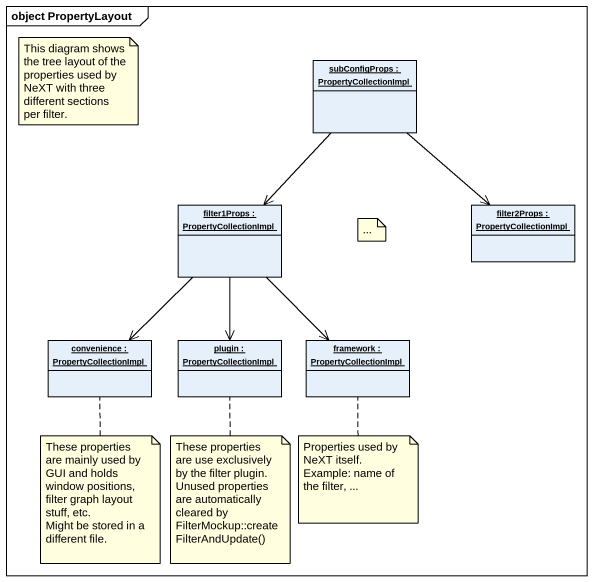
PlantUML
@startuml
mainframe object PropertyLayout
hide circle
hide empty members
object "subConfigProps : PropertyCollectionImpl" as subConfigProps
object "filter1Props : PropertyCollectionImpl" as filter1Props
object "filter2Props : PropertyCollectionImpl" as filter2Props
object "convenience : PropertyCollectionImpl" as convenience
object "plugin : PropertyCollectionImpl" as plugin
object "framework : PropertyCollectionImpl" as framework
subConfigProps --> filter1Props
subConfigProps --> filter2Props
filter1Props --> convenience
filter1Props --> plugin
filter1Props --> framework
note as N1
  This diagram shows the tree layout of the properties used by NeXT with three different sections per filter.
end note
note as N2
  ~...
end note
note bottom of convenience
  These properties are mainly used by GUI and holds window positions, filter graph layout stuff, etc.
  Might be stored in a different file.
end note
note bottom of plugin
  These properties are use exclusively by the filter plugin.
  Unused properties are automatically cleared by FilterMockup::createFilterAndUpdate()
end note
note bottom of framework
  Properties used by NeXT itself.
  Example: name of the filter, ...
end note
@enduml
